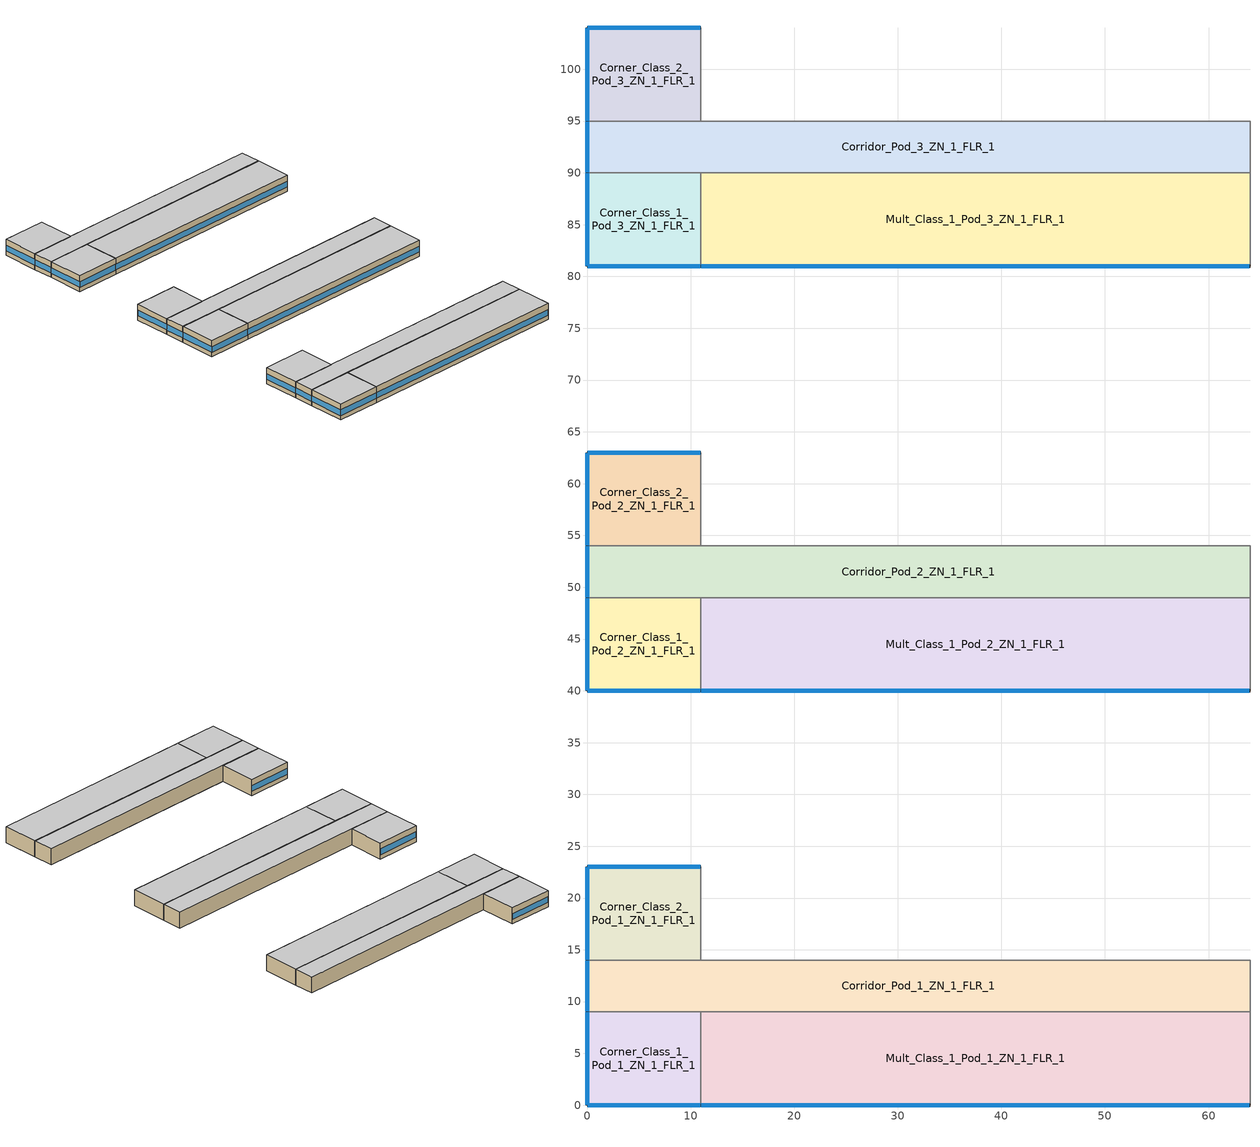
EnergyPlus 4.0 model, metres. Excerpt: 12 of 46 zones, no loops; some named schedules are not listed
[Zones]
Corner_Class_1_Pod_1_ZN_1_FLR_1
 floor ground (ext-slab): 0,9 11,9 11,0 0,0 z0
 wall outside (ext-walls-steelframe-nonres): 0,9 0,0 11,0 z0:4
 wall to Mult_Class_1_Pod_1_ZN_1_FLR_1 (int-walls): 11,0 11,9 z0:4
 wall to Corridor_Pod_1_ZN_1_FLR_1 (int-walls): 11,9 0,9 z0:4
 window (window-nonres-fixed): 0.05,0 10.95,0 z1.1:2.51; 0,8.95 0,0.05 z1.1:2.52
 ceiling to Corner_Class_1_Pod_1_ZN_1_FLR_2 (INT-FLOOR-UNDERSIDE): 0,0 11,0 11,9 0,9 z4
Corner_Class_1_Pod_2_ZN_1_FLR_1
 floor ground (ext-slab): 0,49 11,49 11,40 0,40 z0
 wall outside (ext-walls-steelframe-nonres): 0,49 0,40 11,40 z0:4
 wall to Mult_Class_1_Pod_2_ZN_1_FLR_1 (int-walls): 11,40 11,49 z0:4
 wall to Corridor_Pod_2_ZN_1_FLR_1 (int-walls): 11,49 0,49 z0:4
 window (window-nonres-fixed): 0.05,40 10.95,40 z1.1:2.51; 0,48.95 0,40.05 z1.1:2.52
 ceiling to Corner_Class_1_Pod_2_ZN_1_FLR_2 (INT-FLOOR-UNDERSIDE): 0,40 11,40 11,49 0,49 z4
Corner_Class_1_Pod_3_ZN_1_FLR_1
 floor ground (ext-slab): 0,90 11,90 11,81 0,81 z0
 wall outside (ext-walls-steelframe-nonres): 0,90 0,81 11,81 z0:4
 wall to Mult_Class_1_Pod_3_ZN_1_FLR_1 (int-walls): 11,81 11,90 z0:4
 wall to Corridor_Pod_3_ZN_1_FLR_1 (int-walls): 11,90 0,90 z0:4
 window (window-nonres-fixed): 0.05,81 10.95,81 z1.1:2.51; 0,89.95 0,81.05 z1.1:2.52
 ceiling to Corner_Class_1_Pod_3_ZN_1_FLR_2 (INT-FLOOR-UNDERSIDE): 0,81 11,81 11,90 0,90 z4
Corner_Class_2_Pod_1_ZN_1_FLR_1
 floor ground (ext-slab): 0,23 11,23 11,14 0,14 z0
 wall outside (ext-walls-steelframe-nonres): 11,23 0,23 0,14 z0:4
 wall to Corridor_Pod_1_ZN_1_FLR_1 (int-walls): 0,14 11,14 z0:4
 wall to Mult_Class_2_Pod_1_ZN_1_FLR_1 (int-walls): 11,14 11,23 z0:4
 window (window-nonres-fixed): 10.95,23 0.05,23 z1.1:2.51; 0,22.95 0,14.05 z1.1:2.52
 ceiling to Corner_Class_2_Pod_1_ZN_1_FLR_2 (INT-FLOOR-UNDERSIDE): 0,14 11,14 11,23 0,23 z4
Corner_Class_2_Pod_2_ZN_1_FLR_1
 floor ground (ext-slab): 0,63 11,63 11,54 0,54 z0
 wall outside (ext-walls-steelframe-nonres): 11,63 0,63 0,54 z0:4
 wall to Corridor_Pod_2_ZN_1_FLR_1 (int-walls): 0,54 11,54 z0:4
 wall to Mult_Class_2_Pod_2_ZN_1_FLR_1 (int-walls): 11,54 11,63 z0:4
 window (window-nonres-fixed): 10.95,63 0.05,63 z1.1:2.51; 0,62.95 0,54.05 z1.1:2.52
 ceiling to Corner_Class_2_Pod_2_ZN_1_FLR_2 (INT-FLOOR-UNDERSIDE): 0,54 11,54 11,63 0,63 z4
Corner_Class_2_Pod_3_ZN_1_FLR_1
 floor ground (ext-slab): 0,104 11,104 11,95 0,95 z0
 wall outside (ext-walls-steelframe-nonres): 11,104 0,104 0,95 z0:4
 wall to Corridor_Pod_3_ZN_1_FLR_1 (int-walls): 0,95 11,95 z0:4
 wall to Mult_Class_2_Pod_3_ZN_1_FLR_1 (int-walls): 11,95 11,104 z0:4
 window (window-nonres-fixed): 10.95,104 0.05,104 z1.1:2.51; 0,103.95 0,95.05 z1.1:2.52
 ceiling to Corner_Class_2_Pod_3_ZN_1_FLR_2 (INT-FLOOR-UNDERSIDE): 0,95 11,95 11,104 0,104 z4
Corridor_Pod_1_ZN_1_FLR_1
 floor ground (ext-slab): 0,14 64,14 64,9 0,9 z0
 wall outside (ext-walls-steelframe-nonres): 0,14 0,9 z0:4
 wall to Mult_Class_1_Pod_1_ZN_1_FLR_1 (int-walls): 11,9 64,9 z0:4
 wall to Lobby_ZN_1_FLR_1 (int-walls): 64,9 64,14 z0:4
 wall to Mult_Class_2_Pod_1_ZN_1_FLR_1 (int-walls): 64,14 11,14 z0:4
 window (window-nonres-fixed): 0,13.95 0,9.05 z1.1:2.53
 ceiling to Corridor_Pod_1_ZN_1_FLR_2 (INT-FLOOR-UNDERSIDE): 0,9 64,9 64,14 0,14 z4
Corridor_Pod_2_ZN_1_FLR_1
 floor ground (ext-slab): 0,54 64,54 64,49 0,49 z0
 wall outside (ext-walls-steelframe-nonres): 0,54 0,49 z0:4
 wall to Mult_Class_1_Pod_2_ZN_1_FLR_1 (int-walls): 11,49 64,49 z0:4
 wall to Main_Corridor_ZN_1_FLR_1 (int-walls): 64,49 64,54 z0:4
 wall to Mult_Class_2_Pod_2_ZN_1_FLR_1 (int-walls): 64,54 11,54 z0:4
 window (window-nonres-fixed): 0,53.95 0,49.05 z1.1:2.53
 ceiling to Corridor_Pod_2_ZN_1_FLR_2 (INT-FLOOR-UNDERSIDE): 0,49 64,49 64,54 0,54 z4
Corridor_Pod_3_ZN_1_FLR_1
 floor ground (ext-slab): 0,95 64,95 64,90 0,90 z0
 wall outside (ext-walls-steelframe-nonres): 0,95 0,90 z0:4
 wall to Mult_Class_1_Pod_3_ZN_1_FLR_1 (int-walls): 11,90 64,90 z0:4
 wall to Bathrooms_ZN_1_FLR_1 (int-walls): 64,90 64,95 z0:4
 wall to Mult_Class_2_Pod_3_ZN_1_FLR_1 (int-walls): 64,95 11,95 z0:4
 window (window-nonres-fixed): 0,94.95 0,90.05 z1.1:2.53
 ceiling to Corridor_Pod_3_ZN_1_FLR_2 (INT-FLOOR-UNDERSIDE): 0,90 64,90 64,95 0,95 z4
Mult_Class_1_Pod_1_ZN_1_FLR_1
 floor ground (ext-slab): 11,9 64,9 64,0 11,0 z0
 wall outside (ext-walls-steelframe-nonres): 11,0 64,0 z0:4
 wall to Lobby_ZN_1_FLR_1 (int-walls): 64,0 64,9 z0:4
 window (window-nonres-fixed): 11.05,0 63.95,0 z1.1:2.5
 ceiling to Mult_Class_1_Pod_1_ZN_1_FLR_2 (INT-FLOOR-UNDERSIDE): 11,0 64,0 64,9 11,9 z4
Mult_Class_1_Pod_2_ZN_1_FLR_1
 floor ground (ext-slab): 11,49 64,49 64,40 11,40 z0
 wall outside (ext-walls-steelframe-nonres): 11,40 64,40 z0:4
 wall to Main_Corridor_ZN_1_FLR_1 (int-walls): 64,40 64,49 z0:4
 window (window-nonres-fixed): 11.05,40 63.95,40 z1.1:2.5
 ceiling to Mult_Class_1_Pod_2_ZN_1_FLR_2 (INT-FLOOR-UNDERSIDE): 11,40 64,40 64,49 11,49 z4
Mult_Class_1_Pod_3_ZN_1_FLR_1
 floor ground (ext-slab): 11,90 64,90 64,81 11,81 z0
 wall outside (ext-walls-steelframe-nonres): 11,81 64,81 z0:4
 wall to Main_Corridor_ZN_1_FLR_1 (int-walls): 64,81 64,90 z0:4
 window (window-nonres-fixed): 11.05,81 63.95,81 z1.1:2.5
 ceiling to Mult_Class_1_Pod_3_ZN_1_FLR_2 (INT-FLOOR-UNDERSIDE): 11,81 64,81 64,90 11,90 z4
[Site:WaterMainsTemperature]
Calculation Method=CORRELATION; Annual Average Outdoor Air Temperature {C}=-3.17; Maximum Difference In Monthly Average Outdoor Air Temperatures {deltaC}=40
[SizingPeriod:DesignDay] Barometric Pressure {Pa}=99678; Rain {0-no,1-yes}=0; Snow on ground {0-no,1-yes}=0; Day of Month=21; Daylight Savings Time Indicator=0; Humidity Indicating Type=WetBulb
Name | Maximum Dry-Bulb Temperature {C} | Daily Temp Range {C} | Humidity Indicating Conditions at Maximum Dry-Bulb | Wind Speed {m/s} design conditions vs. traditional 6.71 m/s (15 mph) | Wind Direction {Degrees; N=0, S=180} | Clearness {0.0 to 1.1} | Month | Day Type | Wind Speed {m/s} design conditions vs. traditional 3.35 m/s (7mph)
FAIRBANKS Ann Htg 99.6% Condns DB | -42.5 | 0 | -42.5 | 0.5 | 10 | 0 | 1 | WinterDesignDay
FAIRBANKS Ann Clg .4% Condns WB=>MDB | 24.8 | 10.3 | 17.2 |  | 180 | 1 | 7 | SummerDesignDay | 3.3
[Site:Location]
USA AK-FAIRBANKS: Latitude {deg}=64.82; Longitude {deg}=-147.87; Time Zone {hr}=-9; Elevation {m}=138
[Site:GroundTemperature:BuildingSurface]
18.433, 18.408, 18.536, 18.706, 18.864, 19.112, 19.608, 19.23, 19.106, 18.966, 18.725, 18.567
[Building]
Benchmark Secondary School Post-1980 V1.2_4.0: North Axis=0; Terrain=City; Loads Convergence Tolerance Value=0.04; Temperature Convergence Tolerance Value=0.2; Solar Distribution=FullInteriorAndExterior; Maximum Number of Warmup Days=25
[Construction]
ext-walls-steelframe-nonres: Wood Siding, Steel Frame NonRes Wall Insulation, 1/2IN Gypsum
ext-slab: HW CONCRETE, CP02 CARPET PAD
int-walls: 1/2IN Gypsum, 1/2IN Gypsum
INT-FLOOR-UNDERSIDE: CP02 CARPET PAD, MAT-CC05 4 HW CONCRETE
window-nonres-fixed: ExistingBuildingNonRes Fixed Assembly Window
InteriorFurnishings: Std Wood 6inch
[Material] Thermal Absorptance=0.9
Name | Roughness | Thickness {m} | Conductivity {W/m-K} | Density {kg/m3} | Specific Heat {J/kg-K} | Solar Absorptance | Visible Absorptance
Steel Frame NonRes Wall Insulation | MediumRough | 0.176094 | 0.049 | 265 | 836.8 | 0.7 | 0.7
Wood Siding | MediumSmooth | 0.01 | 0.11 | 544.62 | 1210 | 0.78 | 0.78
1/2IN Gypsum | Smooth | 0.0127 | 0.16 | 784.9 | 830 | 0.92 | 0.92
HW CONCRETE; MAT-CC05 4 HW CONCRETE | Rough | 0.1016 | 1.311 | 2240 | 836.8 | 0.7 | 0.7
Std Wood 6inch | MediumSmooth | 0.15 | 0.12 | 540 | 1210 | 0.7 | 0.7
[Material:NoMass]
CP02 CARPET PAD: Roughness=VeryRough; Thermal Resistance {(m2-K)/W}=0.2165; Thermal Absorptance=0.9; Solar Absorptance=0.7; Visible Absorptance=0.8
[WindowMaterial:SimpleGlazingSystem]
ExistingBuildingNonRes Fixed Assembly Window: U-Factor=2.95256; Solar Heat Gain Coefficient=0.615
[Zone] Type=1; Multiplier=1; Ceiling Height=4; Part of Total Floor Area=Yes
Name | Volume
Corner_Class_1_Pod_1_ZN_1_FLR_1; Corner_Class_1_Pod_2_ZN_1_FLR_1; Corner_Class_1_Pod_3_ZN_1_FLR_1; Corner_Class_2_Pod_1_ZN_1_FLR_1; Corner_Class_2_Pod_2_ZN_1_FLR_1; Corner_Class_2_Pod_3_ZN_1_FLR_1 | 396
Corridor_Pod_1_ZN_1_FLR_1; Corridor_Pod_2_ZN_1_FLR_1; Corridor_Pod_3_ZN_1_FLR_1 | 1280
Mult_Class_1_Pod_1_ZN_1_FLR_1; Mult_Class_1_Pod_2_ZN_1_FLR_1; Mult_Class_1_Pod_3_ZN_1_FLR_1 | 1908
[People] Schedule=BLDG_OCC_SCH; Number of People Calculation Method=Area/Person; Fraction Radiant=0.3; User Specified Sensible Fraction=AUTOCALCULATE; Activity Level Schedule=ACTIVITY_SCH; Enable ASHRAE 55 Comfort Warnings=No; MRT Calculation=ZoneAveraged; Work Efficiency Schedule=WORK_EFF_SCH; Clothing Schedule=CLOTHING_SCH; Air Velocity Schedule=AIR_VELO_SCH; Thermal Comfort Report=FANGER
Name | Zone | Zone Area per Person
Corner_Class_1_Pod_1_ZN_1_FLR_1 People | Corner_Class_1_Pod_1_ZN_1_FLR_1 | 4
Corner_Class_1_Pod_2_ZN_1_FLR_1 People | Corner_Class_1_Pod_2_ZN_1_FLR_1 | 4
Corner_Class_1_Pod_3_ZN_1_FLR_1 People | Corner_Class_1_Pod_3_ZN_1_FLR_1 | 4
Corner_Class_2_Pod_1_ZN_1_FLR_1 People | Corner_Class_2_Pod_1_ZN_1_FLR_1 | 4
Corner_Class_2_Pod_2_ZN_1_FLR_1 People | Corner_Class_2_Pod_2_ZN_1_FLR_1 | 4
Corner_Class_2_Pod_3_ZN_1_FLR_1 People | Corner_Class_2_Pod_3_ZN_1_FLR_1 | 4
Corridor_Pod_1_ZN_1_FLR_1 People | Corridor_Pod_1_ZN_1_FLR_1 | 10
Corridor_Pod_2_ZN_1_FLR_1 People | Corridor_Pod_2_ZN_1_FLR_1 | 10
Corridor_Pod_3_ZN_1_FLR_1 People | Corridor_Pod_3_ZN_1_FLR_1 | 10
Mult_Class_1_Pod_1_ZN_1_FLR_1 People | Mult_Class_1_Pod_1_ZN_1_FLR_1 | 4
Mult_Class_1_Pod_2_ZN_1_FLR_1 People | Mult_Class_1_Pod_2_ZN_1_FLR_1 | 4
Mult_Class_1_Pod_3_ZN_1_FLR_1 People | Mult_Class_1_Pod_3_ZN_1_FLR_1 | 4
[Lights] Schedule=BLDG_LIGHT_SCH; Design Level Calculation Method=Watts/Area; Return Air Fraction=0; Fraction Radiant=0.37; Fraction Visible=0.2; Fraction Replaceable=1; Return Air Fraction is Calculated from Plenum Temperature=No
Name | Zone | Watts per Zone Area {W/m2}
Corner_Class_1_Pod_1_ZN_1_FLR_1_Lights | Corner_Class_1_Pod_1_ZN_1_FLR_1 | 21.52
Corner_Class_1_Pod_2_ZN_1_FLR_1_Lights | Corner_Class_1_Pod_2_ZN_1_FLR_1 | 21.52
Corner_Class_1_Pod_3_ZN_1_FLR_1_Lights | Corner_Class_1_Pod_3_ZN_1_FLR_1 | 21.52
Corner_Class_2_Pod_1_ZN_1_FLR_1_Lights | Corner_Class_2_Pod_1_ZN_1_FLR_1 | 21.52
Corner_Class_2_Pod_2_ZN_1_FLR_1_Lights | Corner_Class_2_Pod_2_ZN_1_FLR_1 | 21.52
Corner_Class_2_Pod_3_ZN_1_FLR_1_Lights | Corner_Class_2_Pod_3_ZN_1_FLR_1 | 21.52
Corridor_Pod_1_ZN_1_FLR_1_Lights | Corridor_Pod_1_ZN_1_FLR_1 | 14.38
Corridor_Pod_2_ZN_1_FLR_1_Lights | Corridor_Pod_2_ZN_1_FLR_1 | 9.25
Corridor_Pod_3_ZN_1_FLR_1_Lights | Corridor_Pod_3_ZN_1_FLR_1 | 9.25
Mult_Class_1_Pod_1_ZN_1_FLR_1_Lights | Mult_Class_1_Pod_1_ZN_1_FLR_1 | 14.38
Mult_Class_1_Pod_2_ZN_1_FLR_1_Lights | Mult_Class_1_Pod_2_ZN_1_FLR_1 | 21.52
Mult_Class_1_Pod_3_ZN_1_FLR_1_Lights | Mult_Class_1_Pod_3_ZN_1_FLR_1 | 21.52
[ElectricEquipment] Schedule=BLDG_EQUIP_SCH; Design Level Calculation Method=Watts/Area; Fraction Latent=0; Fraction Radiant=0.5; Fraction Lost=0
Name | Zone | Watts per Zone Floor Area {W/m2}
Corner_Class_1_Pod_1_ZN_1_FLR_1_PlugMisc_Equip | Corner_Class_1_Pod_1_ZN_1_FLR_1 | 10
Corner_Class_1_Pod_2_ZN_1_FLR_1_PlugMisc_Equip | Corner_Class_1_Pod_2_ZN_1_FLR_1 | 10
Corner_Class_1_Pod_3_ZN_1_FLR_1_PlugMisc_Equip | Corner_Class_1_Pod_3_ZN_1_FLR_1 | 10
Corner_Class_2_Pod_1_ZN_1_FLR_1_PlugMisc_Equip | Corner_Class_2_Pod_1_ZN_1_FLR_1 | 10
Corner_Class_2_Pod_2_ZN_1_FLR_1_PlugMisc_Equip | Corner_Class_2_Pod_2_ZN_1_FLR_1 | 10
Corner_Class_2_Pod_3_ZN_1_FLR_1_PlugMisc_Equip | Corner_Class_2_Pod_3_ZN_1_FLR_1 | 10
Corridor_Pod_1_ZN_1_FLR_1_PlugMisc_Equip | Corridor_Pod_1_ZN_1_FLR_1 | 4
Corridor_Pod_2_ZN_1_FLR_1_PlugMisc_Equip | Corridor_Pod_2_ZN_1_FLR_1 | 4
Corridor_Pod_3_ZN_1_FLR_1_PlugMisc_Equip | Corridor_Pod_3_ZN_1_FLR_1 | 4
Mult_Class_1_Pod_1_ZN_1_FLR_1_PlugMisc_Equip | Mult_Class_1_Pod_1_ZN_1_FLR_1 | 10
Mult_Class_1_Pod_2_ZN_1_FLR_1_PlugMisc_Equip | Mult_Class_1_Pod_2_ZN_1_FLR_1 | 10
Mult_Class_1_Pod_3_ZN_1_FLR_1_PlugMisc_Equip | Mult_Class_1_Pod_3_ZN_1_FLR_1 | 10
[Exterior:Lights]
Exterior Facade Lighting: Schedule=ALWAYS_ON; Design Level=11207; Control Option=AstronomicalClock
[ZoneInfiltration:DesignFlowRate] Schedule=INFIL_SCH; Design Volume Flow Rate Calculation Method=Flow/ExteriorWallArea; Flow per Exterior Surface Area {m3/s/m2}=0.001133; Constant Term Coefficient=1; Temperature Term Coefficient=0; Velocity Term Coefficient=0; Velocity Squared Term Coefficient=0
Name | Zone
Corner_Class_1_Pod_1_ZN_1_FLR_1_Infiltration | Corner_Class_1_Pod_1_ZN_1_FLR_1
Corner_Class_1_Pod_2_ZN_1_FLR_1_Infiltration | Corner_Class_1_Pod_2_ZN_1_FLR_1
Corner_Class_1_Pod_3_ZN_1_FLR_1_Infiltration | Corner_Class_1_Pod_3_ZN_1_FLR_1
Corner_Class_2_Pod_1_ZN_1_FLR_1_Infiltration | Corner_Class_2_Pod_1_ZN_1_FLR_1
Corner_Class_2_Pod_2_ZN_1_FLR_1_Infiltration | Corner_Class_2_Pod_2_ZN_1_FLR_1
Corner_Class_2_Pod_3_ZN_1_FLR_1_Infiltration | Corner_Class_2_Pod_3_ZN_1_FLR_1
Corridor_Pod_1_ZN_1_FLR_1_Infiltration | Corridor_Pod_1_ZN_1_FLR_1
Corridor_Pod_2_ZN_1_FLR_1_Infiltration | Corridor_Pod_2_ZN_1_FLR_1
Corridor_Pod_3_ZN_1_FLR_1_Infiltration | Corridor_Pod_3_ZN_1_FLR_1
Mult_Class_1_Pod_1_ZN_1_FLR_1_Infiltration | Mult_Class_1_Pod_1_ZN_1_FLR_1
Mult_Class_1_Pod_2_ZN_1_FLR_1_Infiltration | Mult_Class_1_Pod_2_ZN_1_FLR_1
Mult_Class_1_Pod_3_ZN_1_FLR_1_Infiltration | Mult_Class_1_Pod_3_ZN_1_FLR_1
[InternalMass] Construction=InteriorFurnishings
Name | Zone | Surface Area
Corner_Class_1_Pod_1_ZN_1_FLR_1 Internal Mass | Corner_Class_1_Pod_1_ZN_1_FLR_1 | 198
Corner_Class_1_Pod_2_ZN_1_FLR_1 Internal Mass | Corner_Class_1_Pod_2_ZN_1_FLR_1 | 198
Corner_Class_1_Pod_3_ZN_1_FLR_1 Internal Mass | Corner_Class_1_Pod_3_ZN_1_FLR_1 | 198
Corner_Class_2_Pod_1_ZN_1_FLR_1 Internal Mass | Corner_Class_2_Pod_1_ZN_1_FLR_1 | 198
Corner_Class_2_Pod_2_ZN_1_FLR_1 Internal Mass | Corner_Class_2_Pod_2_ZN_1_FLR_1 | 198
Corner_Class_2_Pod_3_ZN_1_FLR_1 Internal Mass | Corner_Class_2_Pod_3_ZN_1_FLR_1 | 198
Corridor_Pod_1_ZN_1_FLR_1 Internal Mass | Corridor_Pod_1_ZN_1_FLR_1 | 640
Corridor_Pod_2_ZN_1_FLR_1 Internal Mass | Corridor_Pod_2_ZN_1_FLR_1 | 640
Corridor_Pod_3_ZN_1_FLR_1 Internal Mass | Corridor_Pod_3_ZN_1_FLR_1 | 640
Mult_Class_1_Pod_1_ZN_1_FLR_1 Internal Mass | Mult_Class_1_Pod_1_ZN_1_FLR_1 | 954
Mult_Class_1_Pod_2_ZN_1_FLR_1 Internal Mass | Mult_Class_1_Pod_2_ZN_1_FLR_1 | 954
Mult_Class_1_Pod_3_ZN_1_FLR_1 Internal Mass | Mult_Class_1_Pod_3_ZN_1_FLR_1 | 954
[AvailabilityManager:NightCycle] Availability Schedule=ALWAYS_ON; Fan Schedule=HVACOperationSchd; Control Type {CycleOnAny | CycleOnControlZone | CycleOnAnyZoneFansOnly}=CycleOnAny; Thermostat Tolerance {delta C}=1; Cycling Run Time {s}=1800
PSZ-AC_1:5 Availability Manager; PSZ-AC_2:6 Availability Manager; PSZ-AC_3:7 Availability Manager; PSZ-AC_4:8 Availability Manager; PSZ-AC_5:9 Availability Manager; VAV_OTHER Availability Manager; VAV_POD_1 Availability Manager; VAV_POD_2 Availability Manager; VAV_POD_3 Availability Manager
[UtilityCost:Tariff]
Name | Output Meter | Conversion Factor Choice | Demand Window Length | Monthly Charge or Variable | Group
ChugachElect_LargeGenServ | Electricity:Facility | kWh | HalfHour | 58.85 | Comm Elect
ChugachElect_SmallGenServ | Electricity:Facility | kWh | HalfHour | 18.26 | Comm Elect
AK_EIAMonthlyRateGas | Gas:Facility | MCF |  | 0 | Comm Gas
[UtilityCost:Charge:Simple] Season=Annual
Name | Charge Variable | Tariff | Source Variable | Category Variable | Cost per Unit Value or Variable
 | EnergyCharge | ChugachElect_LargeGenServ | totalEnergy | EnergyCharges | 0.0608
 | DemandCharge | ChugachElect_LargeGenServ | totalDemand | DemandCharges | 11.65
 | taxofTwoPercent | ChugachElect_LargeGenServ | SubTotal | Taxes | 0.02
 | EnergyCharge | ChugachElect_SmallGenServ | totalEnergy | EnergyCharges | 0.0947
 | taxofTwoPercent | ChugachElect_SmallGenServ | SubTotal | Taxes | 0.02
 | MonthlyRateGasCharge | AK_EIAMonthlyRateGas | totalEnergy | EnergyCharges | AK_MonthlyGasRates
 | TaxofTwoPercent | AK_EIAMonthlyRateGas | SubTotal | Taxes | 0.02
[UtilityCost:Qualify] Variable=TotalDemand; Threshold Value or Variable=20; Season=Annual; Threshold Test=Count
Name | Tariff | Qualify Type | Number of Months
MinDemand20kw | ChugachElect_LargeGenServ | Minimum | 12
MaxDemand20kw | ChugachElect_SmallGenServ | Maximum | 1
[UtilityCost:Variable]
AK_MonthlyGasRates: Tariff=AK_EIAMonthlyRateGas; January Value=4.4; February Value=4.54; March Value=4.44; April Value=4.34; May Value=4.35; June Value=4.42; July Value=4.5; August Value=4.54; September Value=4.74; October Value=4.74; November Value=3.73; December Value=3.83
[Schedule:Compact]
BLDG_LIGHT_SCH: Through: 6/30, For: Weekdays SummerDesignDay, Until: 07:00, 0.1773, Until: 21:00, 0.9, Until: 24:00, 0.1773, For: AllOtherDays, Until: 24:00, 0.1773, Through: 9/1, For: Weekdays SummerDesignDay, Until: 08:00, 0.1773, Until: 20:00, 0.5, Until: 24:00, 0.1773, For: AllOtherDays, Until: 24:00, 0.1773, Through: 12/31, For: Weekdays SummerDesignDay, Until: 07:00, 0.1773, Until: 21:00, 0.9, Until: 24:00, 0.1773, For: AllOtherDays, Until: 24:00, 0.1773
BLDG_OCC_SCH: Through: 6/30, For: Weekdays SummerDesignDay, Until: 08:00, 0, Until: 16:00, 0.7, Until: 21:00, 0.15, Until: 24:00, 0, For: AllOtherDays, Until: 24:00, 0, Through: 9/1, For: Weekdays SummerDesignDay, Until: 08:00, 0, Until: 21:00, 0.15, Until: 24:00, 0, For: AllOtherDays, Until: 24:00, 0, Through: 12/31, For: Weekdays SummerDesignDay, Until: 08:00, 0, Until: 16:00, 0.7, Until: 21:00, 0.15, Until: 24:00, 0, For: AllOtherDays, Until: 24:00, 0
ACTIVITY_SCH: Through: 12/31, For: AllDays, Until: 24:00, 120
AIR_VELO_SCH: Through: 12/31, For: AllDays, Until: 24:00, 0.2
CLOTHING_SCH: Through: 04/30, For: AllDays, Until: 24:00, 1.1, Through: 09/30, For: AllDays, Until: 24:00, 0.6, Through: 12/31, For: AllDays, Until: 24:00, 1.1
WORK_EFF_SCH: Through: 12/31, For: AllDays, Until: 24:00, 0
